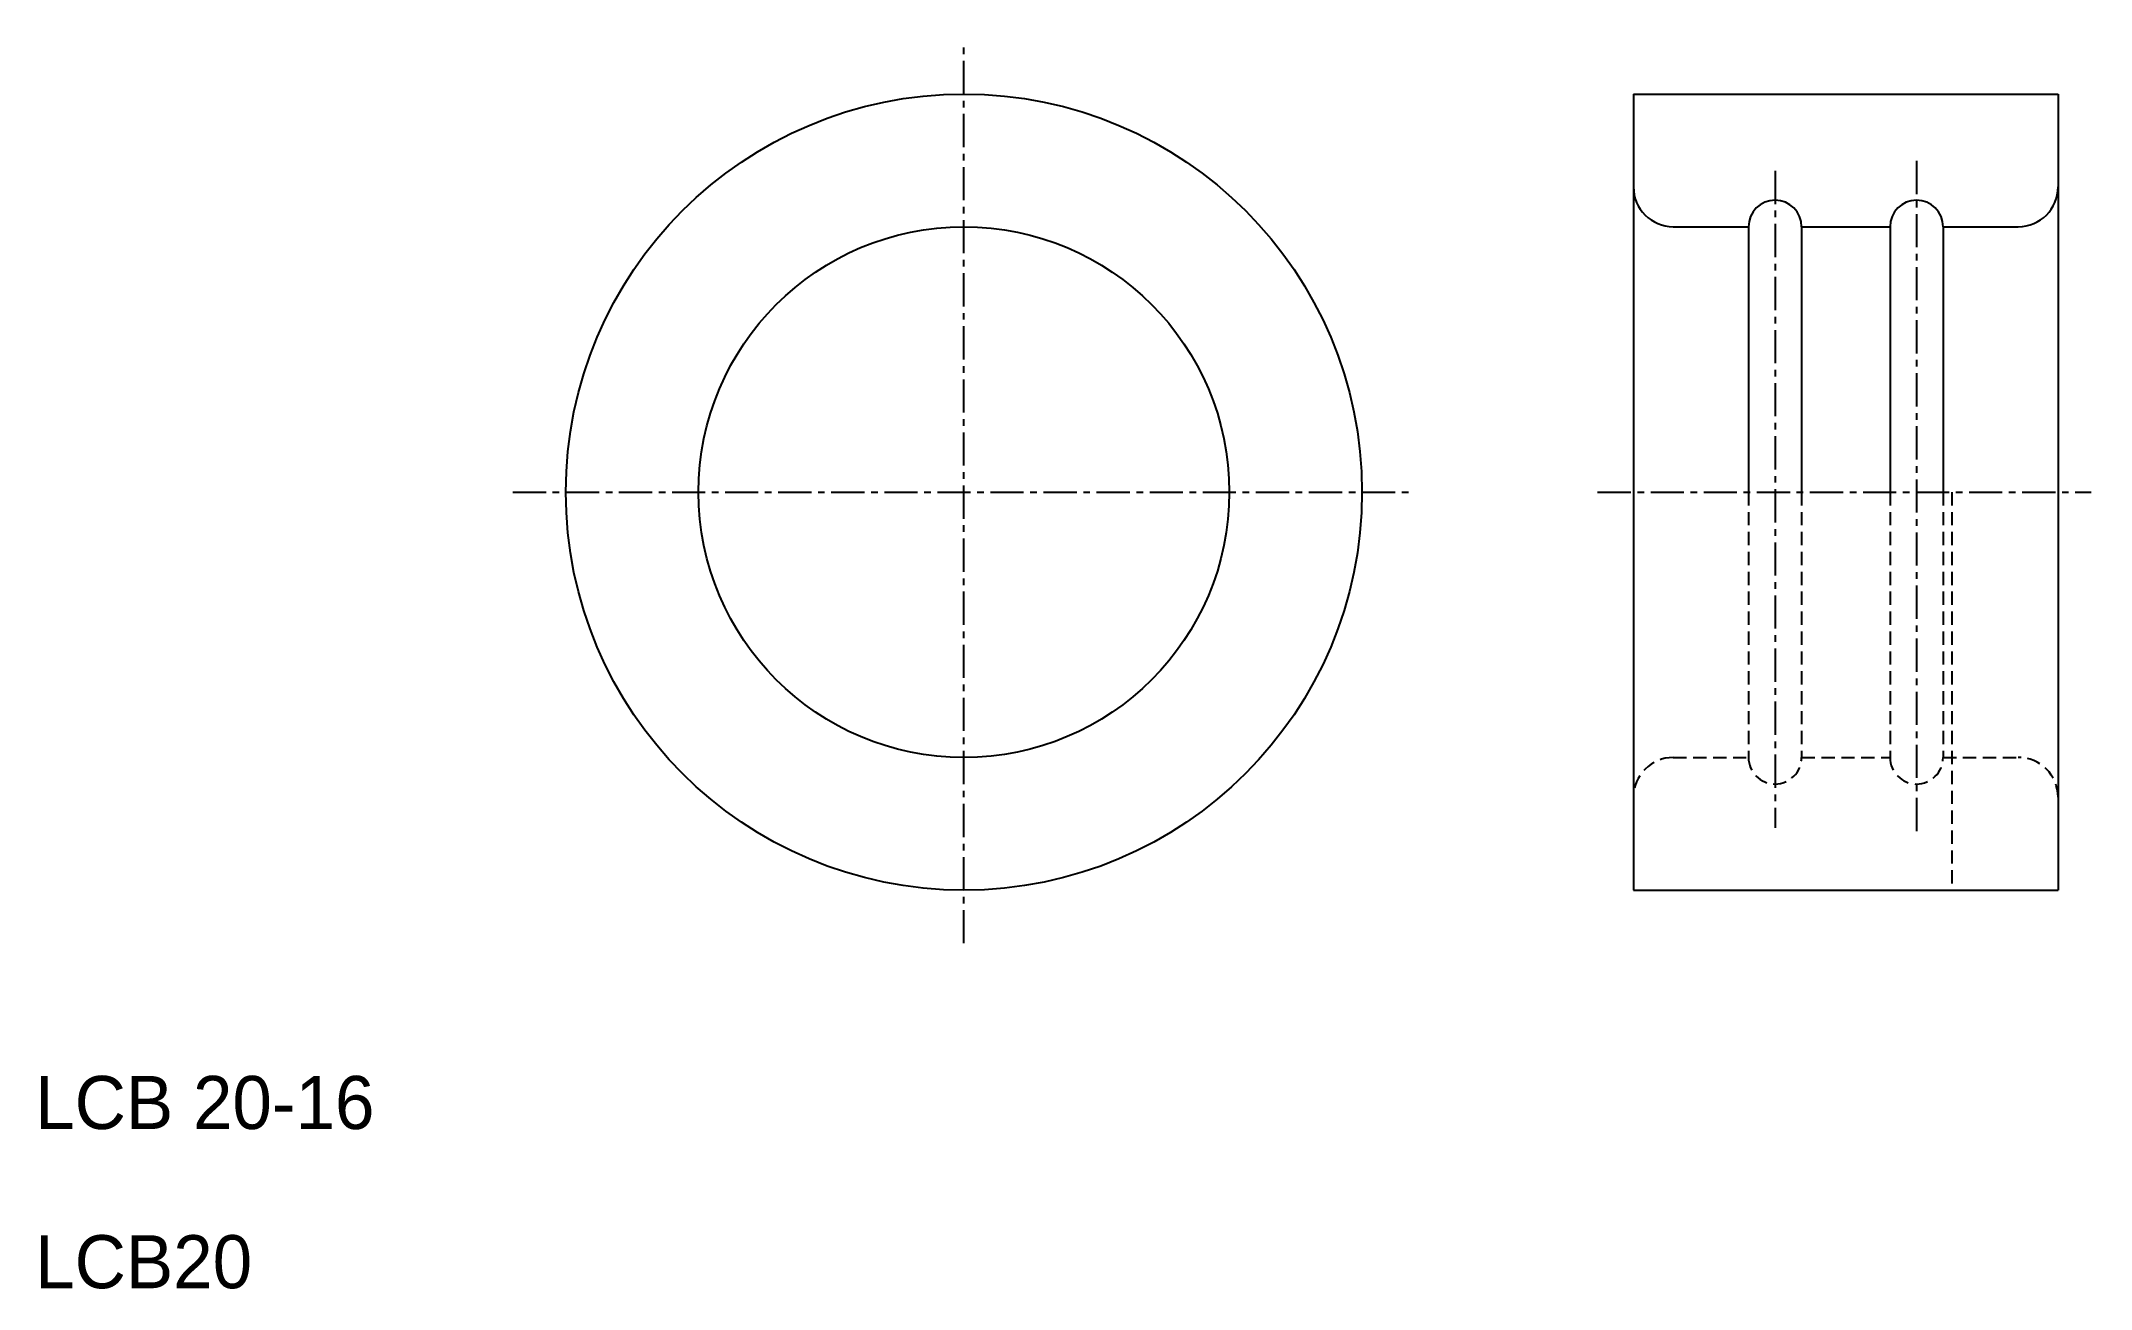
# Model space of a CAD drawing. Extents: x 10.2 to 87.5, y 10 to 57.
import ezdxf

# ---------------------------------------------------------------- set-up
doc = ezdxf.new("R2010")
doc.units = 0
doc.linetypes.add('CENTER', pattern=[2, 1.25, -0.25, 0.25, -0.25])
doc.linetypes.add('DASHED', pattern=[0.75, 0.5, -0.25])
doc.layers.get('0').update_dxf_attribs({"linetype": 'CONTINUOUS'})
doc.layers.add('CENTER', color=1, linetype='CENTER')

msp = doc.modelspace()

# ---------------------------------------------------------------- linework, layer by layer
at = {"color": 7, "linetype": 'CONTINUOUS'}
for p, q in [((70.232, 55), (70.232, 25)), ((70.232, 55), (86.232, 55)), ((86.232, 55), (86.232, 25)), ((71.732, 50), (74.565, 50)), ((74.565, 50), (74.565, 40)), ((76.565, 50), (76.565, 40)), ((76.565, 50), (79.898, 50)), ((79.898, 50), (79.898, 40)), ((81.898, 50), (81.898, 40)), ((81.898, 50), (84.732, 50)), ((70.232, 25), (86.232, 25)), ((74.232, 25), (74.232, 25)), ((78.232, 25), (78.232, 25))]:
    msp.add_line(p, q, dxfattribs=at)
at = {"color": 3, "linetype": 'DASHED'}
for p, q in [((74.565, 40), (74.565, 30)), ((76.565, 40), (76.565, 30)), ((79.898, 40), (79.898, 30)), ((81.898, 40), (81.898, 30)), ((82.232, 40), (82.232, 25)), ((71.732, 30), (74.565, 30)), ((76.565, 30), (79.898, 30)), ((81.898, 30), (84.732, 30))]:
    msp.add_line(p, q, dxfattribs=at)
at = {"color": 7, "linetype": 'CONTINUOUS'}
for radius in [15, 10]:
    msp.add_circle((45, 40), radius, dxfattribs=at)
for centre, radius, start, end in [((71.732, 51.5), 1.5, 180, 270), ((75.565, 50), 1, 360, 180), ((80.898, 50), 1, 0, 180), ((84.732, 51.5), 1.5, 270, 0)]:
    msp.add_arc(centre, radius, start, end, dxfattribs=at)
at = {"color": 3, "linetype": 'DASHED'}
for centre, radius, start, end in [((71.732, 28.5), 1.5, 90, 180), ((75.565, 30), 1, 180, 0), ((80.898, 30), 1, 180, 0), ((84.732, 28.5), 1.5, 0, 90)]:
    msp.add_arc(centre, radius, start, end, dxfattribs=at)
at = {"layer": 'CENTER', "color": 1, "linetype": 'CENTER'}
for p, q in [((45, 23), (45, 57)), ((75.565, 52.107), (75.565, 27.346)), ((80.898, 52.48), (80.898, 27.176)), ((28, 40), (62, 40)), ((68.88, 40), (87.472, 40))]:
    msp.add_line(p, q, dxfattribs=at)

# ---------------------------------------------------------------- texts
at = {"color": 7, "linetype": 'CONTINUOUS'}
for s, p in [('LCB 20-16', (10, 16)), ('LCB20', (10, 10))]:
    msp.add_text(s, height=2, dxfattribs=at).set_placement(p)

doc.saveas('drawing.dxf')
